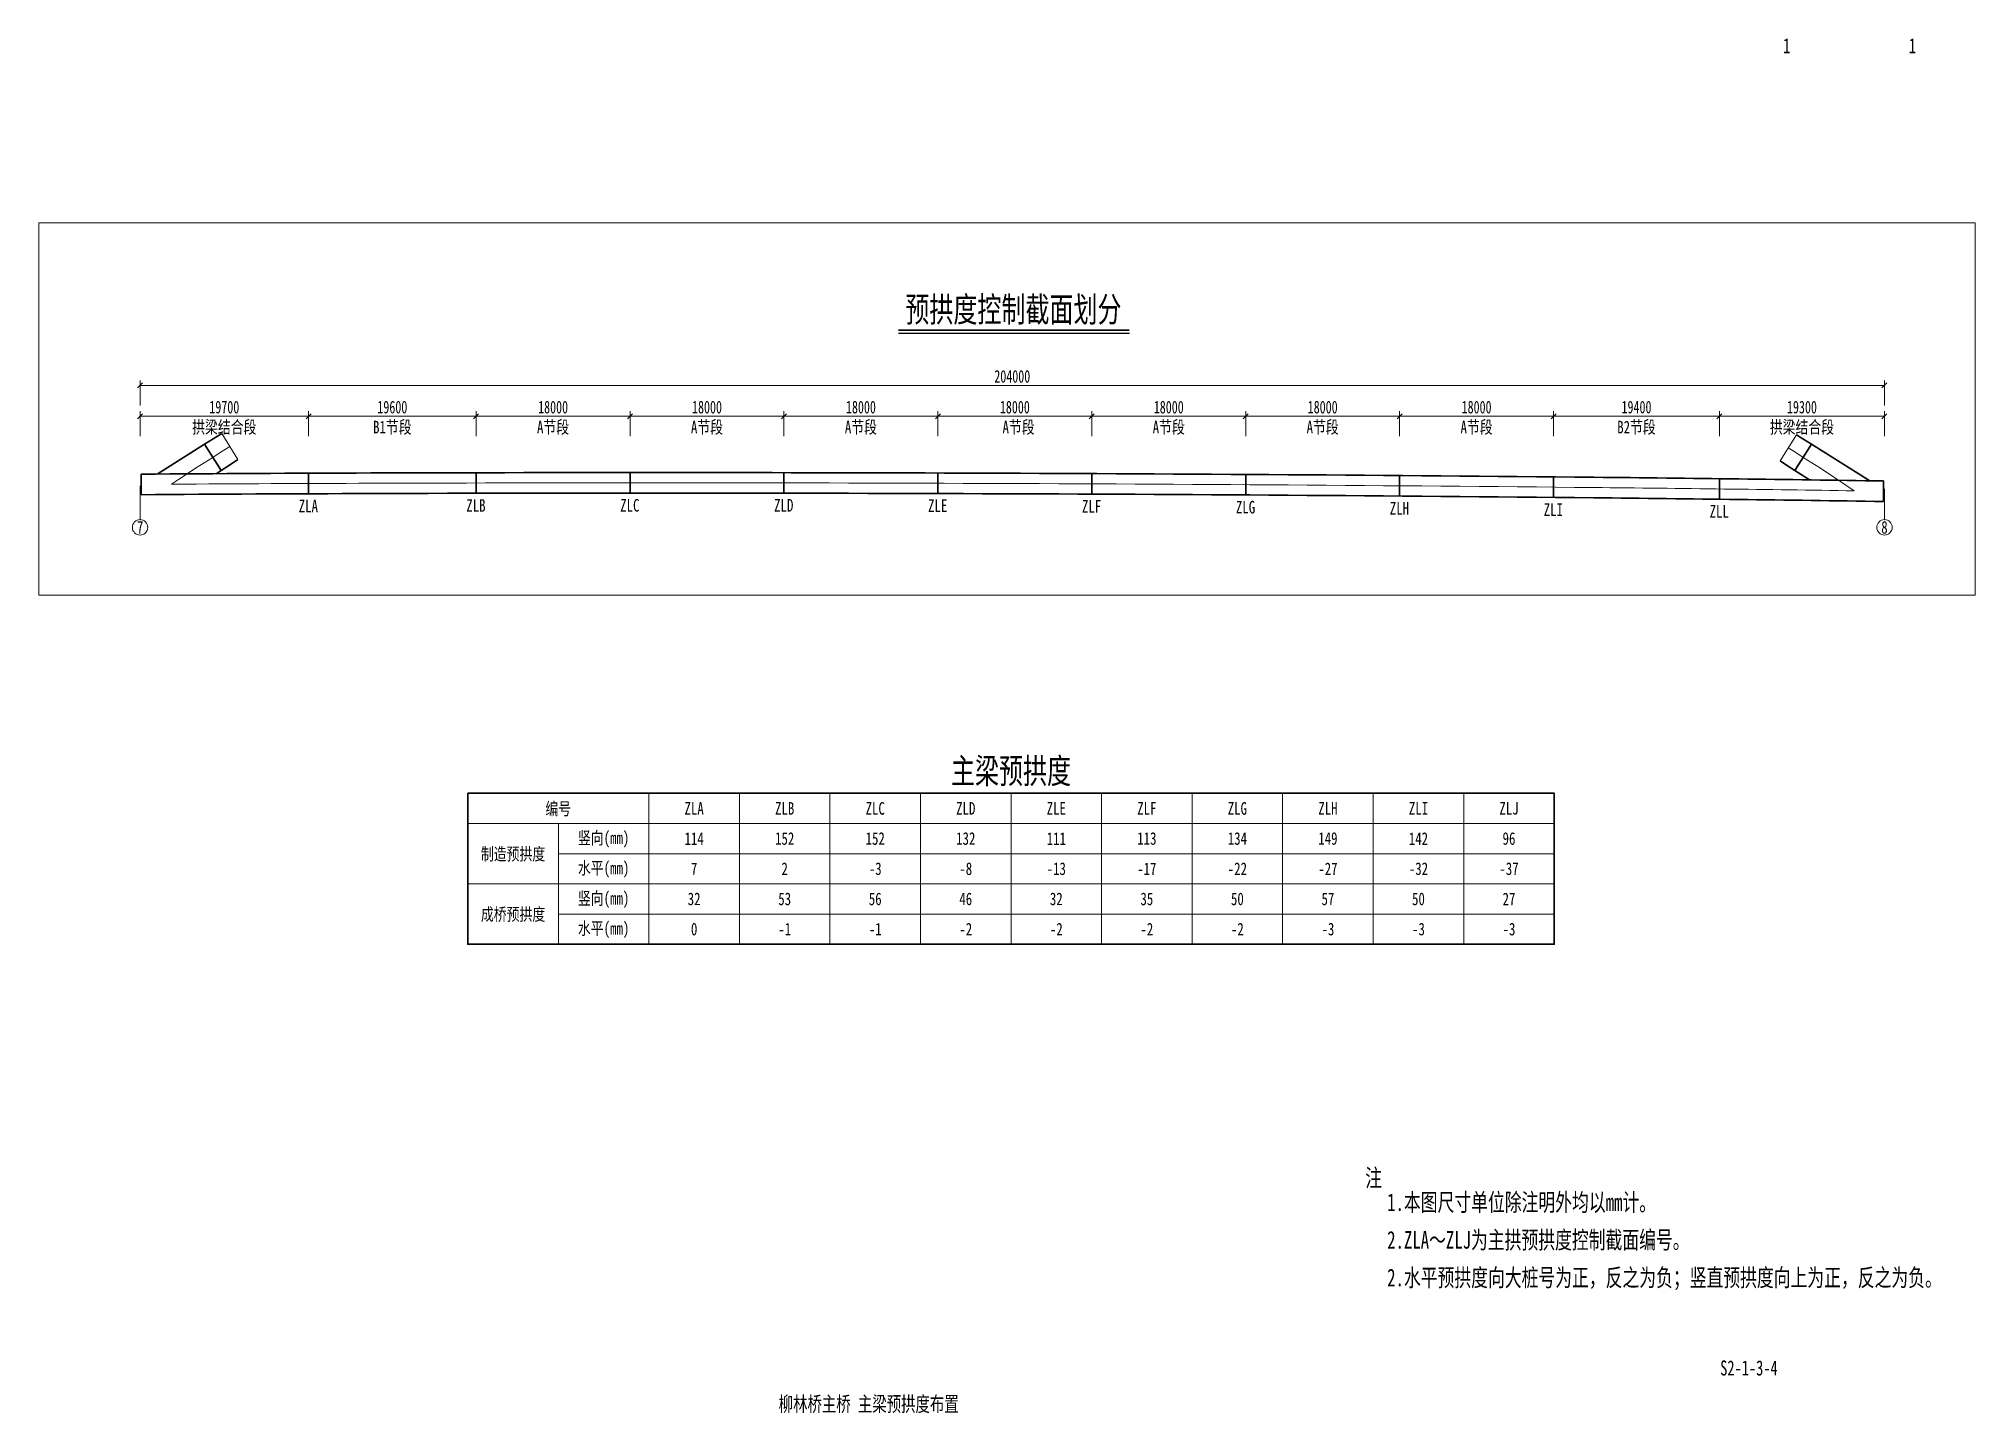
# Paper-space layout '布局1' of a CAD drawing. Header units: millimetres. Extents: x -219 to 166, y 422 to 1765.
# Drawn here: x -219.4 to 165.6, y 1491.5 to 1764.7 of the extents above.
# The model-space entities are those that its viewports show. They can reach past a viewport. Long polylines and large blocks are cut down to what shows.
import ezdxf
from ezdxf.enums import TextEntityAlignment as Align

# ---------------------------------------------------------------- set-up
doc = ezdxf.new("R2010")
doc.units = ezdxf.units.MM
doc.linetypes.add('CENTER', pattern=[2, 1.25, -0.25, 0.25, -0.25])
doc.linetypes.add('DASHED', pattern=[0.75, 0.5, -0.25])
doc.layers.get('Defpoints').update_dxf_attribs({"color": 8})
for name, color, linetype, lineweight in [('文字', 7, 'Continuous', 15), ('标注', 4, 'Continuous', 13), ('标注线及字体', 2, 'Continuous', 15), ('桥 中心线', 4, 'CENTER', 15), ('桥 构造粗实', 1, 'Continuous', 30), ('细实线', 4, 'Continuous', 15)]:
    doc.layers.add(name, color=color, linetype=linetype, lineweight=lineweight)
doc.styles.add('111', font='', dxfattribs={"width": 0.7})
doc.styles.add('BM_Anno', font='仿宋_GB2312.TTF', dxfattribs={"width": 0.85})
doc.styles.add('SMEDI', font='', dxfattribs={"width": 0.75})
doc.styles.add('TJHZF', font='', dxfattribs={"width": 0.72})
doc.styles.get('111').set_extended_font_data('仿宋_GB2312')
doc.styles.get('SMEDI').set_extended_font_data('仿宋_GB2312')
doc.styles.get('TJHZF').set_extended_font_data('仿宋_GB2312')
doc.dimstyles.new('200', dxfattribs={"dimscale": 0, "dimtxt": 2.5, "dimasz": 1, "dimexe": 1, "dimexo": 1, "dimgap": 0.6, "dimtad": 1, "dimdec": 0, "dimdsep": 46, "dimtxsty": '111', "dimblk": 'OBLIQUE', "dimcen": 0, "dimclrd": 4, "dimclre": 4, "dimclrt": 4, "dimadec": 1, "dimazin": 2, "dimtfac": 1, "dimtdec": 0, "dimtix": 1, "dimtmove": 2, "dimatfit": 3, "dimfxl": 4, "dimfxlon": 1, "dimtolj": 1, "dimlwd": -1, "dimlwe": -1, "dimarcsym": 0})

# ---------------------------------------------------------------- blocks, each defined once
blk = doc.blocks.new('_Oblique')
at = {"color": 0, "linetype": 'ByBlock', "lineweight": -2}
blk.add_line((-0.5, -0.5), (0.5, 0.5), dxfattribs=at)
blk = doc.blocks.new('*D30')
at = {"layer": 'Defpoints', "color": 0}
for p in [(100162, 94867), (-103838, 89225), (100162, 87076)]:
    blk.add_point(p, dxfattribs=at)
at = {"layer": '标注', "color": 4}
for p, q in [((-103838, 92514), (-103838, 95455)), ((100162, 92514), (100162, 95455)), ((-103838, 94867), (100162, 94867))]:
    blk.add_line(p, q, dxfattribs=at)
at = {"layer": '标注', "color": 4, "xscale": 588.2352941176471, "yscale": 588.2352941176471, "zscale": 588.2352941176471, "rotation": 180}
blk.add_blockref('_Oblique', (-103838, 94867), dxfattribs=at)
at = {"layer": '标注', "color": 4, "xscale": 588.2352941176471, "yscale": 588.2352941176471, "zscale": 588.2352941176471}
blk.add_blockref('_Oblique', (100162, 94867), dxfattribs=at)
at = {"layer": '标注', "color": 4, "insert": (-1838, 95919), "char_height": 1470.6, "attachment_point": 5, "style": '111'}
blk.add_mtext('\\A1;204000', dxfattribs=at)
blk = doc.blocks.new('*D20')
at = {"layer": 'Defpoints', "color": 0}
for p in [(-103838, 91272), (-84138, 88022), (-103838, 85668)]:
    blk.add_point(p, dxfattribs=at)
at = {"layer": '标注', "color": 4}
for p, q in [((-103838, 88919), (-103838, 91860)), ((-84138, 91272), (-103838, 91272)), ((-84138, 88919), (-84138, 91860))]:
    blk.add_line(p, q, dxfattribs=at)
at = {"layer": '标注', "color": 4, "xscale": 588.2352941176471, "yscale": 588.2352941176471, "zscale": 588.2352941176471, "rotation": 180}
blk.add_blockref('_Oblique', (-103838, 91272), dxfattribs=at)
at = {"layer": '标注', "color": 4, "xscale": 588.2352941176471, "yscale": 588.2352941176471, "zscale": 588.2352941176471}
blk.add_blockref('_Oblique', (-84138, 91272), dxfattribs=at)
at = {"layer": '标注', "color": 4, "insert": (-93988, 92324), "char_height": 1470.6, "attachment_point": 5, "style": '111'}
blk.add_mtext('\\A1;19700', dxfattribs=at)
blk = doc.blocks.new('*D21')
at = {"layer": 'Defpoints', "color": 0}
for p in [(-64538, 91272), (-84138, 82161), (-64538, 82774)]:
    blk.add_point(p, dxfattribs=at)
at = {"layer": '标注', "color": 4}
for p, q in [((-84138, 88919), (-84138, 91860)), ((-84138, 91272), (-64538, 91272)), ((-64538, 88919), (-64538, 91860))]:
    blk.add_line(p, q, dxfattribs=at)
at = {"layer": '标注', "color": 4, "xscale": 588.2352941176471, "yscale": 588.2352941176471, "zscale": 588.2352941176471, "rotation": 180}
blk.add_blockref('_Oblique', (-84138, 91272), dxfattribs=at)
at = {"layer": '标注', "color": 4, "xscale": 588.2352941176471, "yscale": 588.2352941176471, "zscale": 588.2352941176471}
blk.add_blockref('_Oblique', (-64538, 91272), dxfattribs=at)
at = {"layer": '标注', "color": 4, "insert": (-74338, 92324), "char_height": 1470.6, "attachment_point": 5, "style": '111'}
blk.add_mtext('\\A1;19600', dxfattribs=at)
blk = doc.blocks.new('*D22')
at = {"layer": 'Defpoints', "color": 0}
for p in [(-46538, 91272), (-64538, 82774), (-46538, 83149)]:
    blk.add_point(p, dxfattribs=at)
at = {"layer": '标注', "color": 4}
for p, q in [((-64538, 88919), (-64538, 91860)), ((-64538, 91272), (-46538, 91272)), ((-46538, 88919), (-46538, 91860))]:
    blk.add_line(p, q, dxfattribs=at)
at = {"layer": '标注', "color": 4, "xscale": 588.2352941176471, "yscale": 588.2352941176471, "zscale": 588.2352941176471, "rotation": 180}
blk.add_blockref('_Oblique', (-64538, 91272), dxfattribs=at)
at = {"layer": '标注', "color": 4, "xscale": 588.2352941176471, "yscale": 588.2352941176471, "zscale": 588.2352941176471}
blk.add_blockref('_Oblique', (-46538, 91272), dxfattribs=at)
at = {"layer": '标注', "color": 4, "insert": (-55538, 92324), "char_height": 1470.6, "attachment_point": 5, "style": '111'}
blk.add_mtext('\\A1;18000', dxfattribs=at)
blk = doc.blocks.new('*D23')
at = {"layer": 'Defpoints', "color": 0}
for p in [(-28538, 91272), (-46538, 83149), (-28538, 82824)]:
    blk.add_point(p, dxfattribs=at)
at = {"layer": '标注', "color": 4}
for p, q in [((-46538, 88919), (-46538, 91860)), ((-46538, 91272), (-28538, 91272)), ((-28538, 88919), (-28538, 91860))]:
    blk.add_line(p, q, dxfattribs=at)
at = {"layer": '标注', "color": 4, "xscale": 588.2352941176471, "yscale": 588.2352941176471, "zscale": 588.2352941176471, "rotation": 180}
blk.add_blockref('_Oblique', (-46538, 91272), dxfattribs=at)
at = {"layer": '标注', "color": 4, "xscale": 588.2352941176471, "yscale": 588.2352941176471, "zscale": 588.2352941176471}
blk.add_blockref('_Oblique', (-28538, 91272), dxfattribs=at)
at = {"layer": '标注', "color": 4, "insert": (-37538, 92324), "char_height": 1470.6, "attachment_point": 5, "style": '111'}
blk.add_mtext('\\A1;18000', dxfattribs=at)
blk = doc.blocks.new('*D24')
at = {"layer": 'Defpoints', "color": 0}
for p in [(-10538, 91272), (-28538, 82824), (-10538, 83184)]:
    blk.add_point(p, dxfattribs=at)
at = {"layer": '标注', "color": 4}
for p, q in [((-28538, 88919), (-28538, 91860)), ((-28538, 91272), (-10538, 91272)), ((-10538, 88919), (-10538, 91860))]:
    blk.add_line(p, q, dxfattribs=at)
at = {"layer": '标注', "color": 4, "xscale": 588.2352941176471, "yscale": 588.2352941176471, "zscale": 588.2352941176471, "rotation": 180}
blk.add_blockref('_Oblique', (-28538, 91272), dxfattribs=at)
at = {"layer": '标注', "color": 4, "xscale": 588.2352941176471, "yscale": 588.2352941176471, "zscale": 588.2352941176471}
blk.add_blockref('_Oblique', (-10538, 91272), dxfattribs=at)
at = {"layer": '标注', "color": 4, "insert": (-19538, 92324), "char_height": 1470.6, "attachment_point": 5, "style": '111'}
blk.add_mtext('\\A1;18000', dxfattribs=at)
blk = doc.blocks.new('*D25')
at = {"layer": 'Defpoints', "color": 0}
for p in [(25462, 91272), (7462, 82754), (25462, 82757)]:
    blk.add_point(p, dxfattribs=at)
at = {"layer": '标注', "color": 4}
for p, q in [((7462, 88919), (7462, 91860)), ((7462, 91272), (25462, 91272)), ((25462, 88919), (25462, 91860))]:
    blk.add_line(p, q, dxfattribs=at)
at = {"layer": '标注', "color": 4, "xscale": 588.2352941176471, "yscale": 588.2352941176471, "zscale": 588.2352941176471, "rotation": 180}
blk.add_blockref('_Oblique', (7462, 91272), dxfattribs=at)
at = {"layer": '标注', "color": 4, "xscale": 588.2352941176471, "yscale": 588.2352941176471, "zscale": 588.2352941176471}
blk.add_blockref('_Oblique', (25462, 91272), dxfattribs=at)
at = {"layer": '标注', "color": 4, "insert": (16462, 92324), "char_height": 1470.6, "attachment_point": 5, "style": '111'}
blk.add_mtext('\\A1;18000', dxfattribs=at)
blk = doc.blocks.new('*D26')
at = {"layer": 'Defpoints', "color": 0}
for p in [(43462, 91272), (25462, 82757), (43462, 82514)]:
    blk.add_point(p, dxfattribs=at)
at = {"layer": '标注', "color": 4}
for p, q in [((25462, 88919), (25462, 91860)), ((25462, 91272), (43462, 91272)), ((43462, 88919), (43462, 91860))]:
    blk.add_line(p, q, dxfattribs=at)
at = {"layer": '标注', "color": 4, "xscale": 588.2352941176471, "yscale": 588.2352941176471, "zscale": 588.2352941176471, "rotation": 180}
blk.add_blockref('_Oblique', (25462, 91272), dxfattribs=at)
at = {"layer": '标注', "color": 4, "xscale": 588.2352941176471, "yscale": 588.2352941176471, "zscale": 588.2352941176471}
blk.add_blockref('_Oblique', (43462, 91272), dxfattribs=at)
at = {"layer": '标注', "color": 4, "insert": (34462, 92324), "char_height": 1470.6, "attachment_point": 5, "style": '111'}
blk.add_mtext('\\A1;18000', dxfattribs=at)
blk = doc.blocks.new('*D27')
at = {"layer": 'Defpoints', "color": 0}
for p in [(61462, 91272), (43462, 82514), (61462, 82252)]:
    blk.add_point(p, dxfattribs=at)
at = {"layer": '标注', "color": 4}
for p, q in [((43462, 88919), (43462, 91860)), ((43462, 91272), (61462, 91272)), ((61462, 88919), (61462, 91860))]:
    blk.add_line(p, q, dxfattribs=at)
at = {"layer": '标注', "color": 4, "xscale": 588.2352941176471, "yscale": 588.2352941176471, "zscale": 588.2352941176471, "rotation": 180}
blk.add_blockref('_Oblique', (43462, 91272), dxfattribs=at)
at = {"layer": '标注', "color": 4, "xscale": 588.2352941176471, "yscale": 588.2352941176471, "zscale": 588.2352941176471}
blk.add_blockref('_Oblique', (61462, 91272), dxfattribs=at)
at = {"layer": '标注', "color": 4, "insert": (52462, 92324), "char_height": 1470.6, "attachment_point": 5, "style": '111'}
blk.add_mtext('\\A1;18000', dxfattribs=at)
blk = doc.blocks.new('*D28')
at = {"layer": 'Defpoints', "color": 0}
for p in [(80862, 91272), (61462, 82252), (80862, 82496)]:
    blk.add_point(p, dxfattribs=at)
at = {"layer": '标注', "color": 4}
for p, q in [((61462, 88919), (61462, 91860)), ((61462, 91272), (80862, 91272)), ((80862, 88919), (80862, 91860))]:
    blk.add_line(p, q, dxfattribs=at)
at = {"layer": '标注', "color": 4, "xscale": 588.2352941176471, "yscale": 588.2352941176471, "zscale": 588.2352941176471, "rotation": 180}
blk.add_blockref('_Oblique', (61462, 91272), dxfattribs=at)
at = {"layer": '标注', "color": 4, "xscale": 588.2352941176471, "yscale": 588.2352941176471, "zscale": 588.2352941176471}
blk.add_blockref('_Oblique', (80862, 91272), dxfattribs=at)
at = {"layer": '标注', "color": 4, "insert": (71162, 92324), "char_height": 1470.6, "attachment_point": 5, "style": '111'}
blk.add_mtext('\\A1;19400', dxfattribs=at)
blk = doc.blocks.new('*D29')
at = {"layer": 'Defpoints', "color": 0}
for p in [(100162, 91272), (80862, 82496), (100162, 81773)]:
    blk.add_point(p, dxfattribs=at)
at = {"layer": '标注', "color": 4}
for p, q in [((80862, 88919), (80862, 91860)), ((80862, 91272), (100162, 91272)), ((100162, 88919), (100162, 91860))]:
    blk.add_line(p, q, dxfattribs=at)
at = {"layer": '标注', "color": 4, "xscale": 588.2352941176471, "yscale": 588.2352941176471, "zscale": 588.2352941176471, "rotation": 180}
blk.add_blockref('_Oblique', (80862, 91272), dxfattribs=at)
at = {"layer": '标注', "color": 4, "xscale": 588.2352941176471, "yscale": 588.2352941176471, "zscale": 588.2352941176471}
blk.add_blockref('_Oblique', (100162, 91272), dxfattribs=at)
at = {"layer": '标注', "color": 4, "insert": (90512, 92324), "char_height": 1470.6, "attachment_point": 5, "style": '111'}
blk.add_mtext('\\A1;19300', dxfattribs=at)
blk = doc.blocks.new('*D31')
at = {"layer": 'Defpoints', "color": 0}
for p in [(-10538, 91272), (-10538, 82754), (7462, 83547)]:
    blk.add_point(p, dxfattribs=at)
at = {"layer": '标注', "color": 4}
for p, q in [((-10538, 88919), (-10538, 91860)), ((7462, 91272), (-10538, 91272)), ((7462, 88919), (7462, 91860))]:
    blk.add_line(p, q, dxfattribs=at)
at = {"layer": '标注', "color": 4, "xscale": 588.2352941176471, "yscale": 588.2352941176471, "zscale": 588.2352941176471, "rotation": 180}
blk.add_blockref('_Oblique', (-10538, 91272), dxfattribs=at)
at = {"layer": '标注', "color": 4, "xscale": 588.2352941176471, "yscale": 588.2352941176471, "zscale": 588.2352941176471}
blk.add_blockref('_Oblique', (7462, 91272), dxfattribs=at)
at = {"layer": '标注', "color": 4, "insert": (-1538, 92324), "char_height": 1470.6, "attachment_point": 5, "style": '111'}
blk.add_mtext('\\A1;18000', dxfattribs=at)

msp = doc.modelspace()

# ---------------------------------------------------------------- linework, layer by layer
at = {"color": 4}
msp.add_line((-15159, 100987.6), (11863.5, 100987.6), dxfattribs=at)
at = {"color": 6, "const_width": 211.8}
msp.add_lwpolyline([(-15159, 101340.5), (11863.5, 101340.5)], dxfattribs=at)
at = {"layer": '标注', "color": 8, "ltscale": 550}
for points in [[(-95337.6, 86459.7), (-96337.6, 85821.1), (-97337.6, 85175.6), (-98337.6, 84523.3), (-99337.6, 83864.2), (-100160.2, 83316.3)], [(-93337.6, 87716.5), (-94337.6, 87091.6), (-95337.6, 86459.7), (-95337.6, 86459.7)], [(88913.2, 87559.8), (89662.4, 87091.6), (90662.4, 86459.7), (90662.4, 86459.7)], [(90662.4, 86459.7), (91662.4, 85821.1), (92662.4, 85175.6), (93662.4, 84523.3), (94662.4, 83864.2), (95662.4, 83198.2), (96630.1, 82547.1)]]:
    msp.add_lwpolyline(points, dxfattribs=at)
at = {"layer": '标注', "color": 2, "ltscale": 550}
msp.add_lwpolyline([(-100160.2, 83316.3, -0.00092727), (-76851.1, 83429.5), (-76836.5, 83429.5, -0.00324992), (66157.8, 82929.1), (66188.1, 82928.8, -0.00126852), (96630.1, 82547.1)], format="xyb", dxfattribs=at)
at = {"layer": '标注'}
for centre in [(-103837.6, 78274), (100162.4, 78274)]:
    msp.add_circle(centre, 900, dxfattribs=at)
at = {"layer": '桥 中心线', "ltscale": 2}
for p, q in [((-103837.6, 79114), (-103837.6, 83141.2)), ((100162.4, 79114), (100162.4, 82768.6))]:
    msp.add_line(p, q, dxfattribs=at)
at = {"layer": '桥 构造粗实'}
for p, q in [((-96313.9, 87988.4), (-94361.4, 84931.1)), ((91638.7, 87988.4), (89686.2, 84931.1)), ((-103717.6, 82090.6), (-103717.6, 84491.4)), ((-84137.6, 82203.4), (-84137.6, 84603.4)), ((-64537.6, 82254.3), (-64537.6, 84654.3)), ((-46537.6, 82278.7), (-46537.6, 84678.7)), ((-28537.6, 82268.4), (-28537.6, 84668.4)), ((-10537.6, 82228.6), (-10537.6, 84628.6)), ((7462.4, 82159.4), (7462.4, 84559.4)), ((25462.4, 82060.7), (25462.4, 84460.7)), ((43462.4, 81932.6), (43462.4, 84332.6)), ((61462.4, 81775), (61462.4, 84175)), ((80862.4, 81564.1), (80862.4, 83964.1)), ((100042.4, 81292.8), (100042.4, 83694.7))]:
    msp.add_line(p, q, dxfattribs=at)
at = {"layer": '桥 构造粗实', "color": 8}
for points in [[(-94285.9, 89242.1), (-95298, 88619.9), (-96310.1, 87990.7)], [(89877.8, 89077.9), (90622.8, 88619.9), (91634.9, 87990.7), (91638.7, 87988.4)], [(-92389.4, 86191), (-93377.2, 85563.3), (-94361.4, 84931.1)], [(87948.7, 86042), (88702, 85563.3), (89686.2, 84931.1)]]:
    msp.add_lwpolyline(points, dxfattribs=at)
at = {"layer": '桥 构造粗实'}
for points in [[(-96310.1, 87990.7), (-96310.1, 87990.7), (-101857.6, 84504.7)], [(91638.7, 87988.4), (98431.7, 83719.7)], [(-94361.4, 84931.1), (-94956.2, 84549.1)], [(89686.2, 84931.1), (91410.7, 83823.5)]]:
    msp.add_lwpolyline(points, dxfattribs=at)
for points in [[(-103717.6, 84491.4, -0.00106879), (-76851.1, 84629.5), (-76836.5, 84629.5, -0.00324992), (66157.8, 84129.1), (66188.1, 84128.8, -0.00141071), (100042.4, 83694.7, -0.00141071)], [(-103717.6, 82091.4, -0.00106879), (-76851.1, 82229.5), (-76836.5, 82229.5, -0.00324992), (66157.8, 81729.1), (66188.1, 81728.8, -0.00141071), (100042.4, 81294.7, -0.00141071)]]:
    msp.add_lwpolyline(points, format="xyb", dxfattribs=at)
at = {"layer": '细实线'}
for p, q in [((-94285.9, 89242.1), (-92389.4, 86191)), ((89877.8, 89077.9), (87948.7, 86042))]:
    msp.add_line(p, q, dxfattribs=at)

# ---------------------------------------------------------------- texts
at = {"layer": '标注', "linetype": 'DASHED', "style": 'BM_Anno', "width": 0.75}
for s, p in [('7', (-103837.6, 78274)), ('8', (100162.4, 78274))]:
    msp.add_text(s, height=1470.6, dxfattribs=at).set_placement(p, align=Align.MIDDLE_CENTER)
at = {"layer": '标注线及字体', "color": 0, "style": '111', "width": 0.7}
msp.add_text('预拱度控制截面划分', height=2941.18, dxfattribs=at).set_placement((-1703.4, 103817), align=Align.MIDDLE)
at = {"layer": '细实线', "color": 7, "style": 'SMEDI', "width": 0.75}
for s, p in [('拱梁结合段', (-93987.6, 90025.5)), ('B1节段', (-74337.6, 90025.5)), ('A节段', (-55537.6, 90025.5)), ('A节段', (-37537.6, 90025.5)), ('A节段', (-19537.6, 90025.5)), ('A节段', (-1097.3, 90025.5)), ('A节段', (16462.4, 90025.5)), ('A节段', (34462.4, 90025.5)), ('A节段', (52462.4, 90025.5)), ('B2节段', (71162.4, 90025.5)), ('拱梁结合段', (90512.4, 90025.5)), ('ZLB', (-64561, 80832.8)), ('ZLC', (-46561, 80851.9)), ('ZLD', (-28561, 80851.9)), ('ZLE', (-10561, 80801.8)), ('ZLA', (-84161, 80776.6)), ('ZLF', (7439, 80732.6)), ('ZLG', (25439, 80634)), ('ZLH', (43439, 80505.8)), ('ZLI', (61439, 80348.2)), ('ZLL', (80839, 80137.3))]:
    msp.add_text(s, height=1470.59, dxfattribs=at).set_placement(p, align=Align.MIDDLE)

# ---------------------------------------------------------------- dimensions: what is measured, and where the dimension line sits
at = {"layer": '标注'}
for base, p1, p2, override, picture, middle in [((100162.4, 94866.8), (-103837.6, 89224.8), (100162.4, 87076.1), {"dimscale": 588.235294}, '*D30', (-1837.6, 95919.2)), ((-64537.6, 91271.5), (-84137.6, 82160.6), (-64537.6, 82774.2), {"dimscale": 588.235294, "dimtxsty": '111', "dimblk": 'Oblique'}, '*D21', (-74337.6, 92324)), ((-46537.6, 91271.5), (-64537.6, 82774.2), (-46537.6, 83149.5), {"dimscale": 588.235294, "dimtxsty": '111', "dimblk": 'Oblique'}, '*D22', (-55537.6, 92324)), ((-28537.6, 91271.5), (-46537.6, 83149.5), (-28537.6, 82824.2), {"dimscale": 588.235294, "dimtxsty": '111', "dimblk": 'Oblique'}, '*D23', (-37537.6, 92324)), ((-10537.6, 91271.5), (-28537.6, 82824.2), (-10537.6, 83184.4), {"dimscale": 588.235294, "dimtxsty": '111', "dimblk": 'Oblique'}, '*D24', (-19537.6, 92324)), ((25462.4, 91271.5), (7462.4, 82754.3), (25462.4, 82757.1), {"dimscale": 588.235294, "dimtxsty": '111', "dimblk": 'Oblique'}, '*D25', (16462.4, 92324)), ((43462.4, 91271.5), (25462.4, 82757.1), (43462.4, 82514.3), {"dimscale": 588.235294, "dimtxsty": '111', "dimblk": 'Oblique'}, '*D26', (34462.4, 92324)), ((61462.4, 91271.5), (43462.4, 82514.3), (61462.4, 82251.7), {"dimscale": 588.235294, "dimtxsty": '111', "dimblk": 'Oblique'}, '*D27', (52462.4, 92324)), ((80862.4, 91271.5), (61462.4, 82251.7), (80862.4, 82495.8), {"dimscale": 588.235294, "dimtxsty": '111', "dimblk": 'Oblique'}, '*D28', (71162.4, 92324)), ((100162.4, 91271.5), (80862.4, 82495.8), (100162.4, 81772.9), {"dimscale": 588.235294, "dimtxsty": '111', "dimblk": 'Oblique'}, '*D29', (90512.4, 92324))]:
    dim = msp.add_linear_dim(base=base, p1=p1, p2=p2, dimstyle='200', override=override, dxfattribs=at)
    dim.commit()
    dim.dimension.update_dxf_attribs({"geometry": picture, "text_midpoint": middle})
for base, p1, p2, override, picture, middle in [((-103837.6, 91271.5), (-84137.6, 88022.4), (-103837.6, 85668.2), {"dimscale": 588.235294, "dimtxsty": '111'}, '*D20', (-93987.6, 92324)), ((-10537.6, 91271.5), (7462.4, 83547.5), (-10537.6, 82754.3), {"dimscale": 588.235294, "dimtxsty": '111', "dimblk": 'Oblique'}, '*D31', (-1537.6, 92324))]:
    dim = msp.add_linear_dim(base=base, p1=p1, p2=p2, angle=180, dimstyle='200', override=override, dxfattribs=at)
    dim.commit()
    dim.dimension.update_dxf_attribs({"geometry": picture, "text_midpoint": middle})

psp = doc.layouts.new('布局1')

# ---------------------------------------------------------------- linework, layer by layer
at = {"layer": '桥 构造粗实'}
psp.add_lwpolyline([(-134.13, 1614.71), (81.87, 1614.71), (81.87, 1584.71), (-134.13, 1584.71)], close=True, dxfattribs=at)
at = {"layer": '细实线'}
for p, q in [((-98.13, 1614.71), (-98.13, 1584.71)), ((-80.13, 1614.71), (-80.13, 1584.71)), ((-62.13, 1614.71), (-62.13, 1584.71)), ((-44.13, 1614.71), (-44.13, 1584.71)), ((-26.13, 1614.71), (-26.13, 1584.71)), ((-8.13, 1614.71), (-8.13, 1584.71)), ((9.87, 1614.71), (9.87, 1584.71)), ((27.87, 1614.71), (27.87, 1584.71)), ((45.87, 1614.71), (45.87, 1584.71)), ((63.87, 1614.71), (63.87, 1584.71)), ((-134.13, 1608.71), (81.87, 1608.71)), ((-116.13, 1608.71), (-116.13, 1584.71)), ((-116.13, 1602.71), (81.87, 1602.71)), ((-134.13, 1596.71), (81.87, 1596.71)), ((-116.13, 1590.71), (81.87, 1590.71))]:
    psp.add_line(p, q, dxfattribs=at)

# ---------------------------------------------------------------- texts
at = {"layer": '文字', "style": 'TJHZF', "width": 0.7}
for s, height, p in [('1', 3, (128.07, 1763.29)), ('1', 3, (153.07, 1763.29)), ('主梁预拱度', 5, (-26.13, 1619.28)), ('S2-1-3-4', 3, (120.57, 1500.49)), ('柳林桥主桥 主梁预拱度布置', 3, (-54.43, 1493.39))]:
    psp.add_text(s, height=height, dxfattribs=at).set_placement(p, align=Align.MIDDLE)
for s, p in [('注', (44.29, 1536.53)), ('1.本图尺寸单位除注明外均以mm计。', (48.65, 1531.69)), ('2.ZLA～ZLJ为主拱预拱度控制截面编号。', (48.65, 1524.2)), ('2.水平预拱度向大桩号为正，反之为负；竖直预拱度向上为正，反之为负。', (48.65, 1516.71))]:
    psp.add_text(s, height=3.5, dxfattribs=at).set_placement(p)
at = {"layer": '细实线', "color": 7, "style": 'SMEDI', "width": 0.75}
for s, p in [('编号', (-116.13, 1611.71)), ('ZLA', (-89.13, 1611.71)), ('ZLB', (-71.13, 1611.71)), ('ZLC', (-53.13, 1611.71)), ('ZLD', (-35.13, 1611.71)), ('ZLE', (-17.13, 1611.71)), ('ZLF', (0.87, 1611.71)), ('ZLG', (18.87, 1611.71)), ('ZLH', (36.87, 1611.71)), ('ZLI', (54.87, 1611.71)), ('ZLJ', (72.87, 1611.71)), ('竖向(mm)', (-107.13, 1605.71)), ('114', (-89.13, 1605.71)), ('152', (-71.13, 1605.71)), ('152', (-53.13, 1605.71)), ('132', (-35.13, 1605.71)), ('111', (-17.13, 1605.71)), ('113', (0.87, 1605.71)), ('134', (18.87, 1605.71)), ('149', (36.87, 1605.71)), ('142', (54.87, 1605.71)), ('96', (72.87, 1605.71)), ('制造预拱度', (-125.13, 1602.71)), ('水平(mm)', (-107.13, 1599.71)), ('7', (-89.13, 1599.71)), ('2', (-71.13, 1599.71)), ('-3', (-53.13, 1599.71)), ('-8', (-35.13, 1599.71)), ('-13', (-17.13, 1599.71)), ('-17', (0.87, 1599.71)), ('-22', (18.87, 1599.71)), ('-27', (36.87, 1599.71)), ('-32', (54.87, 1599.71)), ('-37', (72.87, 1599.71)), ('竖向(mm)', (-107.13, 1593.71)), ('32', (-89.13, 1593.71)), ('53', (-71.13, 1593.71)), ('56', (-53.13, 1593.71)), ('46', (-35.13, 1593.71)), ('32', (-17.13, 1593.71)), ('35', (0.87, 1593.71)), ('50', (18.87, 1593.71)), ('57', (36.87, 1593.71)), ('50', (54.87, 1593.71)), ('27', (72.87, 1593.71)), ('成桥预拱度', (-125.13, 1590.71)), ('水平(mm)', (-107.13, 1587.71)), ('0', (-89.13, 1587.71)), ('-1', (-71.13, 1587.71)), ('-1', (-53.13, 1587.71)), ('-2', (-35.13, 1587.71)), ('-2', (-17.13, 1587.71)), ('-2', (0.87, 1587.71)), ('-2', (18.87, 1587.71)), ('-3', (36.87, 1587.71)), ('-3', (54.87, 1587.71)), ('-3', (72.87, 1587.71))]:
    psp.add_text(s, height=2.5, dxfattribs=at).set_placement(p, align=Align.MIDDLE)

# ---------------------------------------------------------------- viewports
at = {"layer": 'Defpoints'}
psp.add_viewport(center=(-26.93, 1691.12), size=(385, 74.0118), view_center_point=(-2454.09, 92122.15), view_height=43536.3387, dxfattribs=at)

doc.saveas('drawing.dxf')
